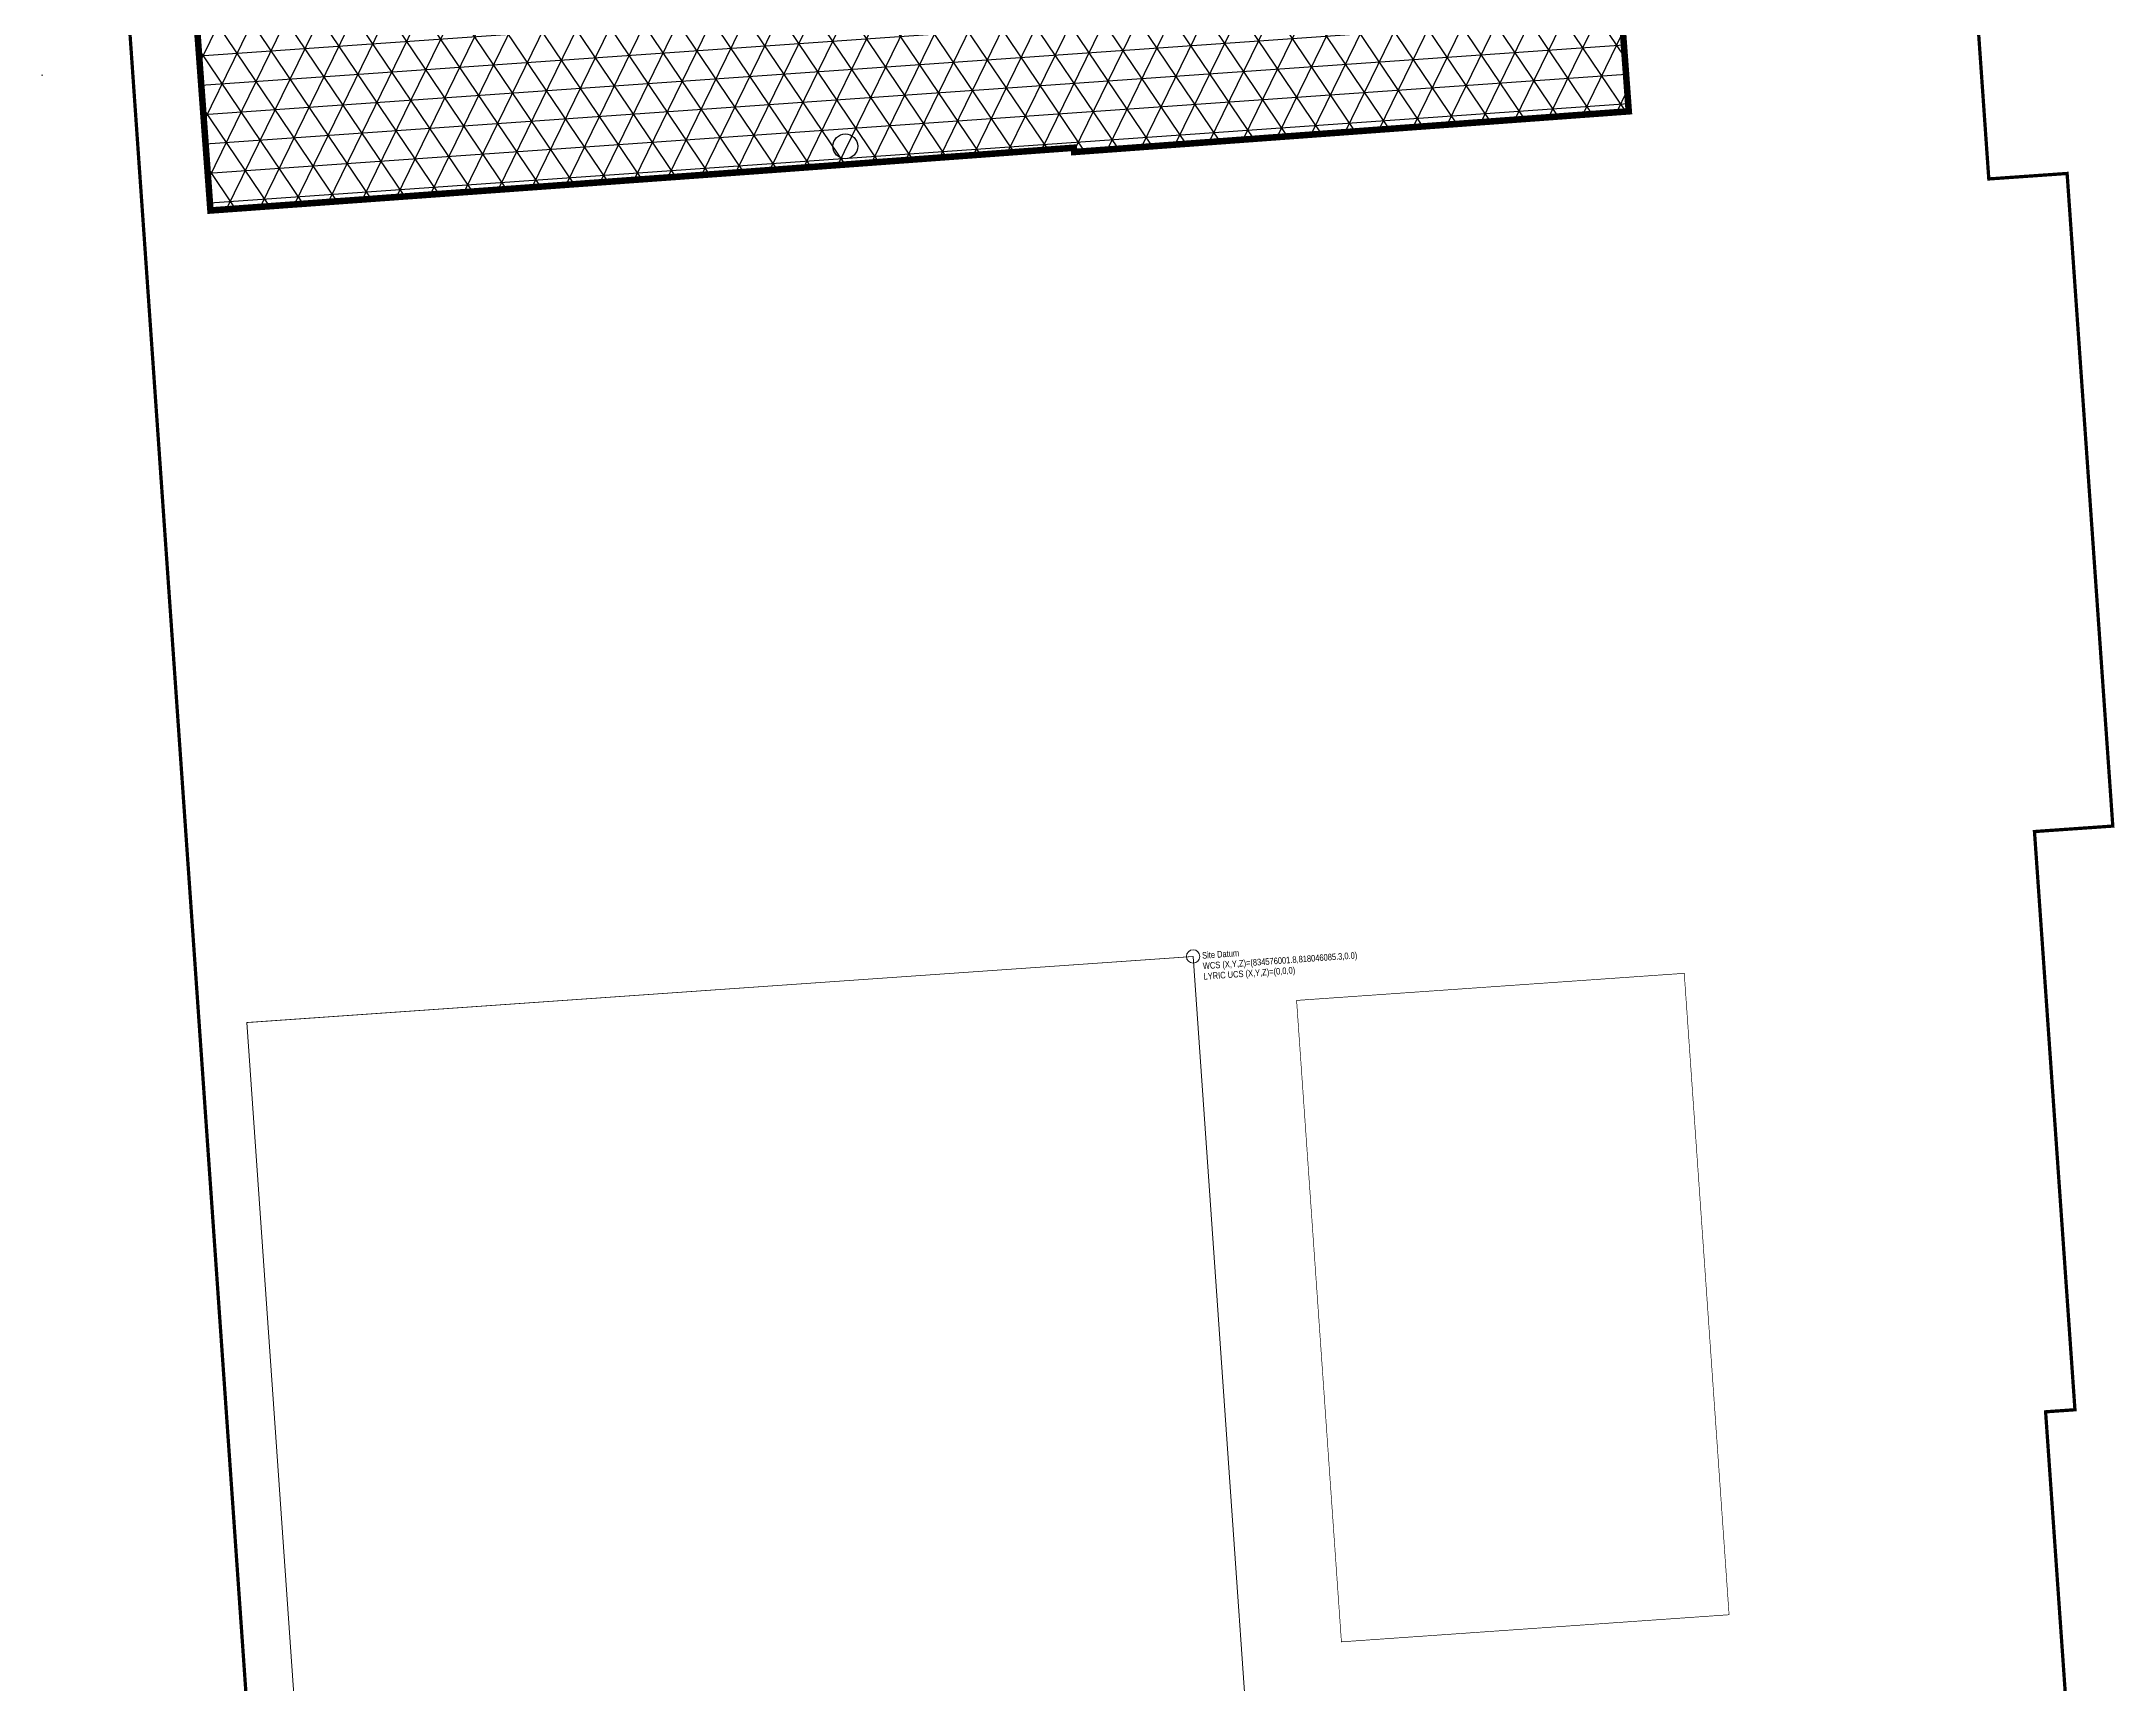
# Model space of a CAD drawing. Header units: millimetres. Extents: x 50357 to 985146, y 723188 to 1803594.
# Drawn here: x 829863.2 to 830021.6, y 817990.4 to 818116 of the extents above; entities that cross this region are included whole.
import ezdxf

# ---------------------------------------------------------------- set-up
doc = ezdxf.new("R2010")
doc.units = ezdxf.units.MM
doc.header["$LTSCALE"] = 3
doc.header["$MEASUREMENT"] = 0
for name, pattern in [('3A35X-MAGP-P-SB$0$3A35X-MAGP-P-SB$0$ACAD_ISO05W035', [11.55, 8.4, -1.05, 0, -1.05, 0, -1.05]), ('3A35X-MAGP-P-SB$0$3A35X-MAGP-P-SB$0$HIDDEN', [0.375, 0.25, -0.125]), ('DIVIDE', [1.25, 0.5, -0.25, 0, -0.25, 0, -0.25]), ('PHANTOM2', [1.25, 0.625, -0.125, 0.125, -0.125, 0.125, -0.125])]:
    doc.linetypes.add(name, pattern=pattern)
doc.layers.get('Defpoints').update_dxf_attribs({"color": 32})
doc.layers.add('00-TITLEBOX', color=7, linetype='Continuous')
doc.layers.add('3A35X-MAGP-P-SB$0$UAJ-90BOUN', color=7, linetype='Continuous')
doc.layers.add('3A35X-MAGP-P-SB$0$UAJ-00ANNO-$', color=32, linetype='Continuous', lineweight=5, plot=False)
doc.layers.add('3A35X-MAGP-P-SB$0$UAJ-00ANNO_insertion point', color=10, linetype='Continuous', lineweight=5, plot=False)
doc.layers.add('A-FLOR', color=7, linetype='Continuous', lineweight=5, true_color=0x6e6e6e)
doc.styles.add('3A35X-MAGP-P-SB$0$3A35X-MAGP-P-SB$0$UNS-TXT', font='swissc.ttf')

msp = doc.modelspace()

# ---------------------------------------------------------------- hatches: boundary and pattern name
h = msp.add_hatch()
h.set_pattern_fill('NET3', color=256, scale=18)
h.set_pattern_definition([(3.99891, (832254.356, 818100.7964), (-0.1569093, 2.244522), []), (63.99891, (832254.356, 818100.7964), (-2.0222678, 0.9863736), []), (123.99891, (832254.356, 818100.7964), (-1.8653585, -1.2581485), [])])
edge = h.paths.add_edge_path()
edge.add_line((829942.0675, 818107.8938), (829918.0549, 818106.1324))
edge.add_line((829918.0549, 818106.1324), (829876.0772, 818103.0989))
edge.add_line((829876.0772, 818103.0989), (829874.1658, 818129.1762))
edge.add_line((829874.1658, 818129.1762), (829873.7221, 818135.23))
edge.add_line((829873.7221, 818135.23), (829871.255, 818168.891))
edge.add_arc((829933.5067, 818267.6008), 116.7, 237.762246, 253.744607)
edge.add_line((829900.8401, 818155.566), (829914.7188, 818151.6485))
edge.add_line((829914.7188, 818151.6485), (829939.1238, 818148.0572))
edge.add_line((829939.1238, 818148.0572), (829981.784, 818147.4748))
edge.add_line((829981.784, 818147.4748), (829984.4811, 818110.6773))
edge.add_line((829984.4811, 818110.6773), (829942.0913, 818107.5686))
edge.add_line((829942.0913, 818107.5686), (829942.0675, 818107.8938))

# ---------------------------------------------------------------- linework, layer by layer
at = {"linetype": 'PHANTOM2', "ltscale": 60, "const_width": 0.25}
msp.add_lwpolyline([(829884.8399, 817903.2275), (829868.8367, 818132.2001), (829870.4076, 818132.3099), (829867.6295, 818172.006), (829865.9697, 818173.101), (829864.8619, 818188.9415), (829864.8627, 818188.9421, -0.00001878), (829864.864, 818188.9412), (829867.9962, 818186.3755), (829872.9347, 818181.813, 0.1251081), (829921.4987, 818161.6929), (829945.7491, 818158.5084), (829981.149, 818157.5669), (829981.1493, 818157.5666), (829981.152, 818157.5668), (830005.3384, 818158.3824), (830008.2831, 818158.5888), (830011.9991, 818105.5105), (830017.9845, 818105.9295), (830021.4764, 818056.0516), (830015.4905, 818055.6325), (830018.5843, 818011.4407), (830016.3404, 818011.2836), (830018.5862, 817979.1978)], format="xyb", dxfattribs=at)
at = {"layer": '00-TITLEBOX', "color": 96, "linetype": 'DIVIDE', "ltscale": 100, "const_width": 0.5}
msp.add_lwpolyline([(829942.0675, 818107.8938), (829918.0549, 818106.1324), (829876.0772, 818103.0989), (829874.1658, 818129.1762), (829873.7221, 818135.23), (829871.255, 818168.891, 0.06984947), (829900.8401, 818155.566), (829914.7188, 818151.6485), (829939.1238, 818148.0572), (829981.784, 818147.4748), (829984.4811, 818110.6773), (829942.0913, 818107.5686)], format="xyb", close=True, dxfattribs=at)
at = {"layer": '3A35X-MAGP-P-SB$0$UAJ-00ANNO-$', "ltscale": 20}
msp.add_lwpolyline([(829951.1871, 818046.0853), (829878.8636, 818041.0294), (829886.9359, 817925.5589), (829922.6263, 817939.3012), (829958.3338, 817943.8543)], close=True, dxfattribs=at)
at = {"layer": '3A35X-MAGP-P-SB$0$UAJ-00ANNO_insertion point'}
msp.add_circle((829951.1871, 818046.0853), 0.5122, dxfattribs=at)
at = {"layer": '3A35X-MAGP-P-SB$0$UAJ-90BOUN', "linetype": '3A35X-MAGP-P-SB$0$3A35X-MAGP-P-SB$0$ACAD_ISO05W035', "const_width": 0.05}
msp.add_lwpolyline([(829958.3338, 817943.8543), (829951.1871, 818046.0853), (829878.8636, 818041.0294), (829886.9359, 817925.5589), (829922.6263, 817939.3012)], close=True, dxfattribs=at)
at = {"layer": '3A35X-MAGP-P-SB$0$UAJ-90BOUN', "linetype": '3A35X-MAGP-P-SB$0$3A35X-MAGP-P-SB$0$HIDDEN', "ltscale": 20, "const_width": 0.05}
msp.add_lwpolyline([(829992.1485, 817995.7728), (829962.5194, 817993.7015), (829959.0922, 818042.7253), (829988.7214, 818044.7966)], close=True, dxfattribs=at)
at = {"layer": 'A-FLOR', "color": 5}
msp.add_line((829863.2598, 818113.4503), (829863.161, 818113.4436), dxfattribs=at)
at = {"layer": 'Defpoints'}
msp.add_circle((829924.6037, 818108.0043), 0.9457, dxfattribs=at)

# ---------------------------------------------------------------- texts
at = {"layer": '3A35X-MAGP-P-SB$0$UAJ-00ANNO-$', "insert": (829951.8541, 818046.4099), "char_height": 0.5, "width": 13.262628, "attachment_point": 1, "rotation": 3.998909, "line_spacing_factor": 0.963855, "style": '3A35X-MAGP-P-SB$0$3A35X-MAGP-P-SB$0$UNS-TXT'}
msp.add_mtext('Site Datum\\PWCS (X,Y,Z)=(834576001.8,818046085.3,0.0)\\PLYRIC UCS (X,Y,Z)=(0,0,0)', dxfattribs=at)

doc.saveas('drawing.dxf')
